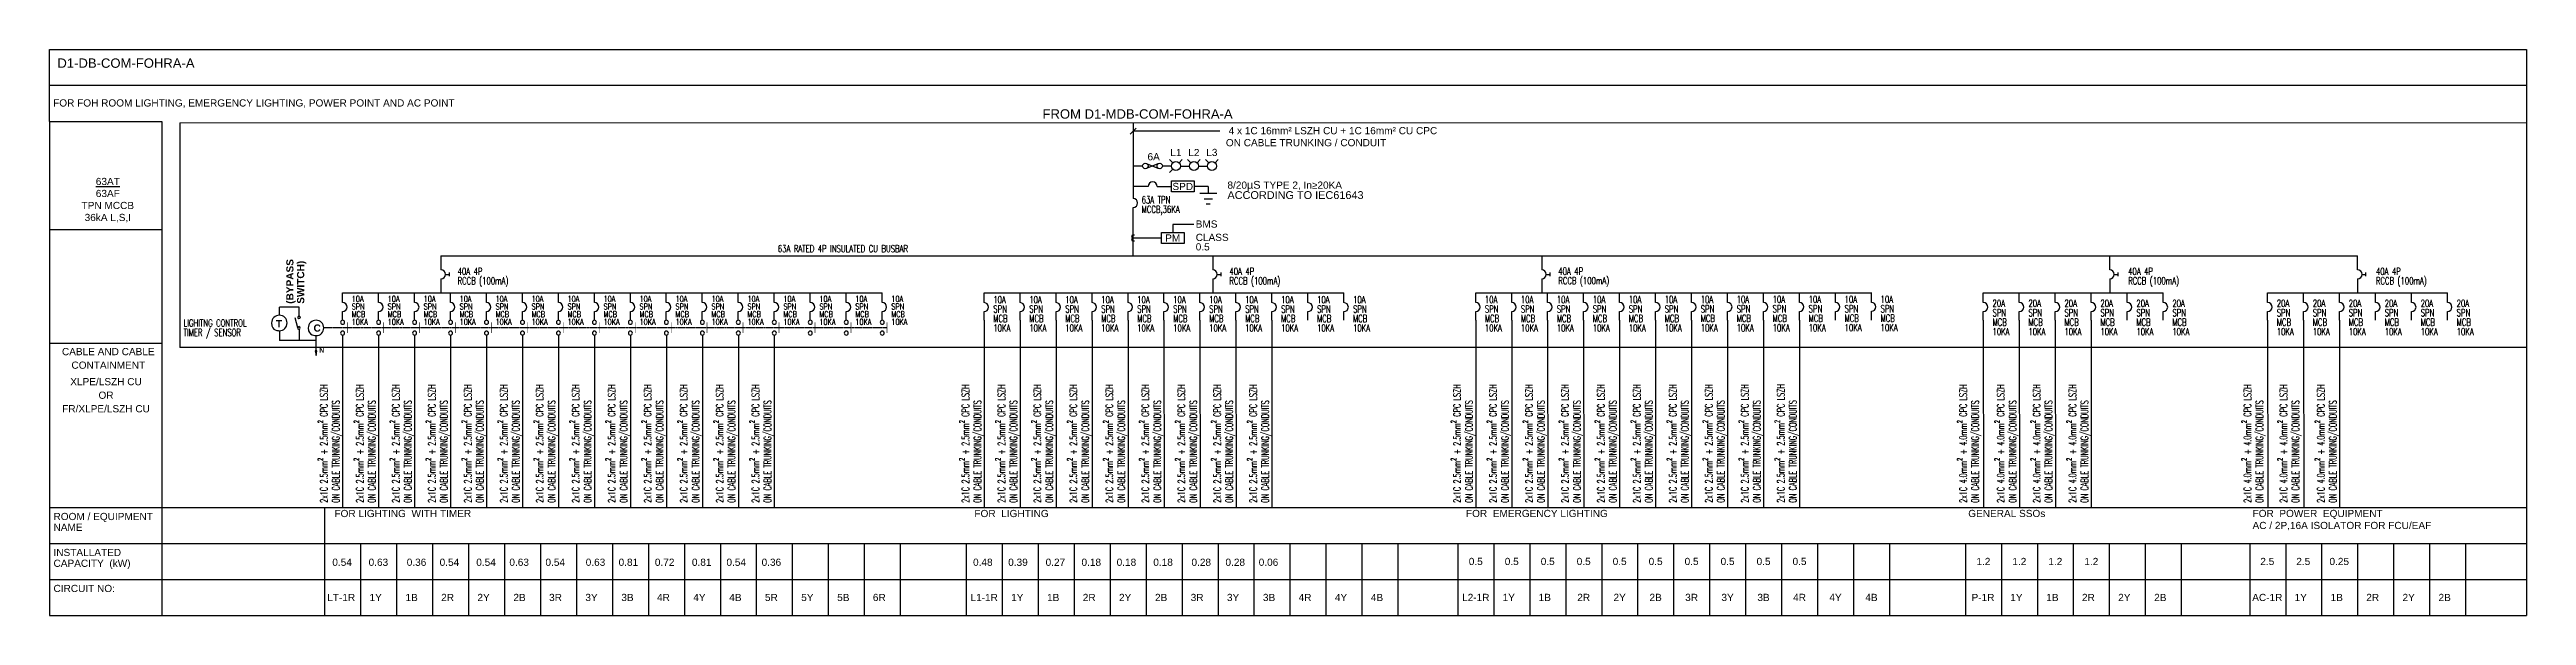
# Model space of a CAD drawing. Header units: inches. Extents: x 646 to 69500, y 39 to 15765.
import ezdxf
from ezdxf.enums import TextEntityAlignment as Align

# ---------------------------------------------------------------- set-up
doc = ezdxf.new("R2010")
doc.units = ezdxf.units.IN
doc.header["$MEASUREMENT"] = 0
doc.linetypes.add('( Hidden )', pattern=[0.375, 0.25, -0.125])
for name, color, linetype in [('-ME-E-Sch DB', 7, 'Continuous'), ('-ME-E-Sch DB_Tx', 7, 'Continuous'), ('E-_ELEC----_E-', 7, 'Continuous'), ('E_ELEC----_E-', 7, 'Continuous')]:
    doc.layers.add(name, color=color, linetype=linetype)
doc.styles.add('-ME-Romans', font='romans.shx', dxfattribs={"width": 0.7})
doc.styles.add('-ME_Romans', font='romans.shx', dxfattribs={"width": 0.8})
doc.styles.add('arial', font='arial.ttf')
doc.styles.get("Standard").update_dxf_attribs({"font": 'arial.ttf'})
doc.dimstyles.get("Standard").update_dxf_attribs({"dimtxt": 0.18, "dimasz": 0.18, "dimexe": 0.18, "dimexo": 0.0625, "dimgap": 0.09, "dimtad": 0, "dimtih": 1, "dimtoh": 1, "dimdec": 4, "dimzin": 0, "dimdsep": 46, "dimtxsty": 'Standard', "dimcen": 0.09, "dimadec": 0, "dimazin": 0, "dimtfac": 1, "dimtdec": 4, "dimtofl": 0, "dimtmove": 0, "dimatfit": 3, "dimfxl": 1, "dimtolj": 1, "dimtzin": 0, "dimarcsym": 0})

# ---------------------------------------------------------------- blocks, each defined once
blk = doc.blocks.new('COIL_1')
at = {"ltscale": 0.5}
for p, q in [((0, 2.5), (1.2, 2.5)), ((0, -2.5), (1.2, -2.5))]:
    blk.add_line(p, q, dxfattribs=at)
for centre in [(0, 1.3), (0, -1.3)]:
    blk.add_arc(centre, 1.26, 90, 270, dxfattribs=at)
blk = doc.blocks.new('ELEC0302')
at = {"layer": 'E_ELEC----_E-'}
blk.add_arc((0, 0), 250, 270, 90, dxfattribs=at)
blk = doc.blocks.new('ELEC0327')
for p, q in [((151, 57), (-151, -57)), ((-151, 57), (151, -57))]:
    blk.add_line(p, q)
for centre in [(-200, 0), (200, 0)]:
    blk.add_circle(centre, 75)
blk = doc.blocks.new('ELEC0303')
at = {"layer": 'E_ELEC----_E-'}
for p, q in [((250, 0), (450, 0)), ((450, 100), (450, -100))]:
    blk.add_line(p, q, dxfattribs=at)
blk.add_arc((0, 0), 250, 270, 90, dxfattribs=at)
blk = doc.blocks.new('ELEC0331')
at = {"layer": 'E-_ELEC----_E-', "const_width": 20}
blk.add_lwpolyline([(0, -200), (0, 200)], dxfattribs=at)
at = {"layer": 'E-_ELEC----_E-'}
for centre in [(175, 200), (175, -200)]:
    blk.add_circle(centre, 75, dxfattribs=at)

msp = doc.modelspace()

# ---------------------------------------------------------------- hatches: boundary and pattern name
at = {"layer": '-ME-E-Sch DB'}
h = msp.add_hatch(color=3, dxfattribs=at)
h.dxf.hatch_style = 2
h.paths.add_polyline_path([(8033, 7394), (8056, 7258), (8078, 7394)])

# ---------------------------------------------------------------- linework, layer by layer
at = {"layer": '-ME-E-Sch DB', "color": 3}
for p, q in [((646, 13763), (3771, 13763)), ((646, 13763), (647, 39)), ((3771, 13763), (3771, 39)), ((4271, 13732), (69500, 13735)), ((4271, 13732), (4271, 7485)), ((30683, 13410), (30856, 13583)), ((30769, 13732), (30769, 11627)), ((33181, 13496), (30770, 13496)), ((31436, 11960), (31832, 11960)), ((32857, 11960), (32462, 11960)), ((32622, 11775), (33092, 11775)), ((32857, 11960), (32857, 11775)), ((30769, 10032), (30769, 11377)), ((32741, 11617), (32977, 11617)), ((32800, 11477), (32914, 11477)), ((646, 10763), (3771, 10763)), ((11528, 10032), (64805, 10033)), ((11528, 10032), (11528, 9642)), ((32983, 10032), (32983, 9642)), ((42126, 10033), (42126, 9643)), ((57918, 9643), (57918, 10032)), ((64805, 9642), (64805, 10033)), ((8792, 9003), (23792, 9003)), ((26626, 9003), (36626, 9004)), ((40291, 9004), (51291, 9004)), ((54402, 8732), (54402, 9004)), ((54402, 9004), (59402, 9004)), ((62305, 8732), (62305, 9004)), ((62305, 9004), (67305, 9004)), ((7582, 8604), (7035, 8604)), ((7582, 8360), (7582, 8604)), ((8792, 8241), (8792, 8482)), ((9792, 8241), (9792, 8482)), ((10792, 8241), (10792, 8482)), ((11792, 8241), (11792, 8482)), ((12792, 8241), (12792, 8482)), ((13792, 8241), (13792, 8482)), ((14792, 8241), (14792, 8482)), ((15792, 8241), (15792, 8482)), ((16792, 8241), (16792, 8482)), ((17792, 8241), (17792, 8482)), ((18792, 8241), (18792, 8482)), ((19792, 8241), (19792, 8482)), ((20792, 8241), (20792, 8482)), ((21792, 8241), (21792, 8482)), ((22792, 8241), (22792, 8482)), ((23792, 8241), (23792, 8482)), ((26626, 8240), (26626, 8481)), ((27626, 8240), (27626, 8481)), ((28626, 8240), (28626, 8481)), ((29626, 8240), (29626, 8481)), ((30626, 8240), (30626, 8481)), ((31626, 8240), (31626, 8481)), ((32626, 8240), (32626, 8481)), ((33626, 8240), (33626, 8481)), ((34626, 8240), (34626, 8481)), ((35626, 8240), (35626, 8481)), ((36626, 8240), (36626, 8481)), ((40291, 8241), (40291, 8482)), ((41291, 8241), (41291, 8482)), ((42291, 8241), (42291, 8482)), ((43291, 8241), (43291, 8482)), ((44291, 8242), (44291, 8483)), ((45291, 8243), (45291, 8484)), ((46291, 8244), (46291, 8485)), ((47291, 8245), (47291, 8486)), ((48291, 8246), (48291, 8487)), ((49291, 8247), (49291, 8488)), ((50291, 8248), (50291, 8489)), ((51291, 8249), (51291, 8490)), ((54402, 8241), (54402, 8482)), ((55402, 8241), (55402, 8482)), ((56402, 8241), (56402, 8482)), ((57402, 8241), (57402, 8482)), ((58402, 8241), (58402, 8482)), ((59402, 8241), (59402, 8482)), ((62305, 8241), (62305, 8482)), ((63305, 8241), (63305, 8482)), ((64305, 8241), (64305, 8482)), ((65305, 8241), (65305, 8482)), ((66305, 8241), (66305, 8482)), ((67305, 8241), (67305, 8482)), ((657, 7601), (3776, 7601)), ((8794, 7828), (8794, 3040)), ((9794, 7828), (9794, 3040)), ((10794, 7828), (10794, 3040)), ((11794, 7828), (11794, 3040)), ((12794, 7828), (12794, 3040)), ((13794, 7828), (13794, 3040)), ((14794, 7828), (14794, 3040)), ((15794, 7828), (15794, 3040)), ((16794, 7828), (16794, 3040)), ((17794, 7828), (17794, 3040)), ((18794, 7828), (18794, 3040)), ((19794, 7828), (19794, 3040)), ((20794, 7828), (20794, 3040)), ((26626, 8240), (26628, 3040)), ((27626, 8240), (27628, 3040)), ((28626, 8240), (28628, 3040)), ((29626, 8240), (29628, 3040)), ((30626, 8240), (30628, 3040)), ((31626, 8240), (31628, 3040)), ((32626, 8240), (32628, 3040)), ((33626, 8240), (33628, 3040)), ((34626, 8240), (34628, 3040)), ((40291, 8241), (40293, 3041)), ((41291, 8241), (41293, 3041)), ((42291, 8241), (42293, 3041)), ((43291, 8241), (43293, 3041)), ((44291, 8242), (44293, 3042)), ((45291, 8243), (45293, 3043)), ((46291, 8244), (46293, 3044)), ((47291, 8245), (47293, 3045)), ((48291, 8246), (48293, 3046)), ((49291, 8247), (49293, 3047)), ((54402, 8241), (54404, 3040)), ((55402, 8241), (55404, 3040)), ((56402, 8241), (56404, 3040)), ((57402, 8241), (57404, 3041)), ((62305, 8241), (62307, 3040)), ((63305, 8241), (63307, 3040)), ((64305, 8241), (64307, 3040)), ((69500, 7485), (4271, 7485)), ((657, 3039), (69500, 3040)), ((8294, 3040), (8294, 39)), ((657, 2039), (69500, 2039)), ((9294, 2039), (9294, 39)), ((10294, 2039), (10294, 39)), ((11294, 2039), (11294, 39)), ((12294, 2039), (12294, 39)), ((13294, 2039), (13294, 39)), ((14294, 2039), (14294, 39)), ((15294, 2039), (15294, 39)), ((16294, 2039), (16294, 39)), ((17294, 2039), (17294, 39)), ((18294, 2039), (18294, 39)), ((19294, 2039), (19294, 39)), ((20294, 2039), (20294, 39)), ((21294, 2039), (21294, 39)), ((22294, 2039), (22294, 39)), ((23294, 2039), (23294, 39)), ((24294, 2039), (24294, 39)), ((26128, 2039), (26128, 39)), ((27128, 2039), (27128, 39)), ((28128, 2039), (28128, 39)), ((29128, 2039), (29128, 39)), ((30128, 2039), (30128, 39)), ((31128, 2039), (31128, 39)), ((32128, 2039), (32128, 39)), ((33128, 2039), (33128, 39)), ((34128, 2039), (34128, 39)), ((35128, 2039), (35128, 39)), ((36128, 2039), (36128, 39)), ((37128, 2039), (37128, 39)), ((38128, 2039), (38128, 39)), ((39793, 2040), (39793, 40)), ((40793, 2040), (40793, 40)), ((41793, 2040), (41793, 40)), ((42793, 2040), (42793, 40)), ((43793, 2040), (43793, 40)), ((44793, 2040), (44793, 40)), ((45793, 2040), (45793, 40)), ((46793, 2040), (46793, 40)), ((47793, 2040), (47793, 40)), ((48793, 2040), (48793, 40)), ((49793, 2040), (49793, 40)), ((50793, 2040), (50793, 40)), ((51793, 2040), (51793, 40)), ((53904, 2039), (53904, 39)), ((54904, 2039), (54904, 39)), ((55904, 2039), (55904, 39)), ((56904, 2039), (56904, 39)), ((57904, 2039), (57904, 39)), ((58904, 2039), (58904, 39)), ((59904, 2039), (59904, 39)), ((61807, 2039), (61807, 39)), ((62807, 2039), (62807, 39)), ((63807, 2039), (63807, 39)), ((64807, 2039), (64807, 39)), ((65807, 2039), (65807, 39)), ((66807, 2039), (66807, 39)), ((67807, 2039), (67807, 39)), ((657, 1039), (69500, 1039)), ((647, 39), (69500, 39))]:
    msp.add_line(p, q, dxfattribs=at)
at = {"layer": '-ME-E-Sch DB', "color": 3, "linetype": '( Hidden )'}
msp.add_line((23925, 8036), (8271, 8036), dxfattribs=at)
at = {"layer": '-ME-E-Sch DB', "color": 3}
for points in [[(646, 13763), (646, 15763), (69500, 15765), (69500, 39)], [(69500, 14765), (646, 14763)], [(31019, 12528), (30769, 12528)], [(31832, 12528), (31582, 12528)], [(31186, 11960), (30769, 11960)], [(30769, 10528), (31554, 10528)], [(8792, 8732), (8792, 9003)], [(9792, 8732), (9792, 9003)], [(10792, 8732), (10792, 9003)], [(11528, 9392), (11528, 9003)], [(11792, 8732), (11792, 9003)], [(12792, 8732), (12792, 9003)], [(13792, 8732), (13792, 9003)], [(14792, 8732), (14792, 9003)], [(15792, 8732), (15792, 9003)], [(16792, 8732), (16792, 9003)], [(17792, 8732), (17792, 9003)], [(18792, 8732), (18792, 9003)], [(19792, 8732), (19792, 9003)], [(20792, 8732), (20792, 9003)], [(21792, 8732), (21792, 9003)], [(22792, 8732), (22792, 9003)], [(23792, 8732), (23792, 9003)], [(26626, 8731), (26626, 9003)], [(27626, 8731), (27626, 9003)], [(28626, 8731), (28626, 9003)], [(29626, 8731), (29626, 9003)], [(30626, 8731), (30626, 9003)], [(31626, 8731), (31626, 9003)], [(32626, 8731), (32626, 9003)], [(32983, 9392), (32983, 9003)], [(33626, 8731), (33626, 9003)], [(34626, 8731), (34626, 9003)], [(35626, 8731), (35626, 9003)], [(36626, 8731), (36626, 9003)], [(40291, 8732), (40291, 9004)], [(41291, 8732), (41291, 9004)], [(42126, 9393), (42126, 9004)], [(42291, 8732), (42291, 9004)], [(43291, 8732), (43291, 9004)], [(44291, 8733), (44291, 9005)], [(45291, 8734), (45291, 9006)], [(46291, 8735), (46291, 9007)], [(47291, 8736), (47291, 9008)], [(48291, 8737), (48291, 9009)], [(49291, 8738), (49291, 9010)], [(50291, 8739), (50291, 9011)], [(51291, 8740), (51291, 9012)], [(55402, 8732), (55402, 9003)], [(56402, 8732), (56402, 9004)], [(57402, 8732), (57402, 9004)], [(57918, 9393), (57919, 9004)], [(58402, 8732), (58402, 9004)], [(59402, 8732), (59402, 9004)], [(63305, 8732), (63305, 9003)], [(64305, 8732), (64305, 9004)], [(64805, 9392), (64805, 9004)], [(65305, 8732), (65305, 9004)], [(66305, 8732), (66305, 9003)], [(67305, 8732), (67305, 9004)], [(7035, 8381), (7035, 8604)], [(7548, 8030), (7475, 8313)], [(7035, 7950), (7035, 7683)], [(8056, 7683), (7035, 7683)], [(7582, 7990), (7582, 7683)], [(8056, 7394), (8056, 7814)], [(8033, 7394), (8056, 7258), (8078, 7394), (8033, 7394)]]:
    msp.add_lwpolyline(points, dxfattribs=at)
for points in [[(31832, 12113), (32462, 12113), (32462, 11807), (31832, 11807)], [(31554, 10680), (32183, 10680), (32183, 10375), (31554, 10375)]]:
    msp.add_lwpolyline(points, close=True, dxfattribs=at)
for points, knots in [([(7035, 7950), (7035, 7950), (6916, 7950), (6820, 8047), (6820, 8166), (6820, 8285), (6916, 8381), (7035, 8381), (7154, 8381), (7251, 8285), (7251, 8166), (7251, 8047), (7154, 7950), (7035, 7950)], [0, 0, 0, 0, 0.5, 1, 1, 1, 2, 2, 2, 3, 3, 3, 4, 4, 4, 4]), ([(7580, 8287), (7580, 8287), (7580, 8287), (7580, 8287), (7580, 8287), (7580, 8287), (7580, 8287), (7580, 8287), (7580, 8287), (7580, 8287), (7563, 8287), (7546, 8304), (7546, 8321), (7546, 8343), (7563, 8360), (7580, 8360), (7603, 8360), (7620, 8343), (7620, 8321), (7620, 8304), (7603, 8287), (7580, 8287)], [0, 0, 0, 0, 0.001953, 0.003906, 0.007812, 0.015625, 0.03125, 0.0625, 0.125, 0.25, 0.5, 1, 1, 1, 2, 2, 2, 3, 3, 3, 4, 4, 4, 4]), ([(7577, 7990), (7577, 7990), (7577, 7990), (7577, 7990), (7577, 7990), (7577, 7990), (7577, 7990), (7577, 7990), (7577, 7990), (7577, 7990), (7560, 7990), (7543, 8007), (7543, 8024), (7543, 8047), (7560, 8064), (7577, 8064), (7599, 8064), (7616, 8047), (7616, 8024), (7616, 8007), (7599, 7990), (7577, 7990)], [0, 0, 0, 0, 0.001953, 0.003906, 0.007812, 0.015625, 0.03125, 0.0625, 0.125, 0.25, 0.5, 1, 1, 1, 2, 2, 2, 3, 3, 3, 4, 4, 4, 4]), ([(8056, 7814), (8056, 7814), (7937, 7814), (7840, 7910), (7840, 8029), (7840, 8148), (7937, 8244), (8056, 8244), (8175, 8244), (8271, 8148), (8271, 8029), (8271, 7910), (8175, 7814), (8056, 7814)], [0, 0, 0, 0, 0.5, 1, 1, 1, 2, 2, 2, 3, 3, 3, 4, 4, 4, 4])]:
    msp.add_open_spline(points, degree=3, knots=knots, dxfattribs=at)
at = {"layer": 'E-_ELEC----_E-', "color": 3}
for p, q in [((31869, 12617), (31780, 12705)), ((31869, 12440), (31780, 12351)), ((32045, 12617), (32134, 12705)), ((32082, 12528), (32332, 12528)), ((32369, 12617), (32280, 12705)), ((32545, 12617), (32634, 12705)), ((32582, 12528), (32832, 12528)), ((32869, 12617), (32780, 12705)), ((33045, 12617), (33134, 12705))]:
    msp.add_line(p, q, dxfattribs=at)
for centre in [(31957, 12528), (32457, 12528), (32957, 12528)]:
    msp.add_circle(centre, 125, dxfattribs=at)

# ---------------------------------------------------------------- block references
at = {"layer": '-ME-E-Sch DB', "color": 3}
msp.add_blockref('ELEC0327', (31307, 12528), dxfattribs=at)
at = {"layer": '-ME-E-Sch DB', "color": 3, "xscale": 0.5, "yscale": 0.5, "zscale": 0.5, "rotation": 90}
msp.add_blockref('ELEC0302', (31311, 11960), dxfattribs=at)
at = {"layer": '-ME-E-Sch DB', "color": 3}
for name, p, xscale, yscale, zscale in [('ELEC0302', (30769, 11502), 0.5, 0.5, 0.5), ('COIL_1', (30769, 10528), 33.333333, 33.333333, 33.333333), ('ELEC0303', (11528, 9517), 0.5, 0.5, 0.5), ('ELEC0303', (32983, 9517), 0.5, 0.5, 0.5), ('ELEC0303', (42126, 9518), 0.5, 0.5, 0.5), ('ELEC0303', (57918, 9518), 0.5, 0.5, 0.5), ('ELEC0303', (64805, 9517), 0.5, 0.5, 0.5), ('ELEC0302', (8792, 8607), 0.5, 0.5, 0.5), ('ELEC0302', (9792, 8607), 0.5, 0.5, 0.5), ('ELEC0302', (10792, 8607), 0.5, 0.5, 0.5), ('ELEC0302', (11792, 8607), 0.5, 0.5, 0.5), ('ELEC0302', (12792, 8607), 0.5, 0.5, 0.5), ('ELEC0302', (13792, 8607), 0.5, 0.5, 0.5), ('ELEC0302', (14792, 8607), 0.5, 0.5, 0.5), ('ELEC0302', (15792, 8607), 0.5, 0.5, 0.5), ('ELEC0302', (16792, 8607), 0.5, 0.5, 0.5), ('ELEC0302', (17792, 8607), 0.5, 0.5, 0.5), ('ELEC0302', (18792, 8607), 0.5, 0.5, 0.5), ('ELEC0302', (19792, 8607), 0.5, 0.5, 0.5), ('ELEC0302', (20792, 8607), 0.5, 0.5, 0.5), ('ELEC0302', (21792, 8607), 0.5, 0.5, 0.5), ('ELEC0302', (22792, 8607), 0.5, 0.5, 0.5), ('ELEC0302', (23792, 8607), 0.5, 0.5, 0.5), ('ELEC0302', (26626, 8606), 0.5, 0.5, 0.5), ('ELEC0302', (27626, 8606), 0.5, 0.5, 0.5), ('ELEC0302', (28626, 8606), 0.5, 0.5, 0.5), ('ELEC0302', (29626, 8606), 0.5, 0.5, 0.5), ('ELEC0302', (30626, 8606), 0.5, 0.5, 0.5), ('ELEC0302', (31626, 8606), 0.5, 0.5, 0.5), ('ELEC0302', (32626, 8606), 0.5, 0.5, 0.5), ('ELEC0302', (33626, 8606), 0.5, 0.5, 0.5), ('ELEC0302', (34626, 8606), 0.5, 0.5, 0.5), ('ELEC0302', (35626, 8606), 0.5, 0.5, 0.5), ('ELEC0302', (36626, 8606), 0.5, 0.5, 0.5), ('ELEC0302', (40291, 8607), 0.5, 0.5, 0.5), ('ELEC0302', (41291, 8607), 0.5, 0.5, 0.5), ('ELEC0302', (42291, 8607), 0.5, 0.5, 0.5), ('ELEC0302', (43291, 8607), 0.5, 0.5, 0.5), ('ELEC0302', (44291, 8608), 0.5, 0.5, 0.5), ('ELEC0302', (45291, 8609), 0.5, 0.5, 0.5), ('ELEC0302', (46291, 8610), 0.5, 0.5, 0.5), ('ELEC0302', (47291, 8611), 0.5, 0.5, 0.5), ('ELEC0302', (48291, 8612), 0.5, 0.5, 0.5), ('ELEC0302', (49291, 8613), 0.5, 0.5, 0.5), ('ELEC0302', (50291, 8614), 0.5, 0.5, 0.5), ('ELEC0302', (51291, 8615), 0.5, 0.5, 0.5), ('ELEC0302', (54402, 8607), 0.5, 0.5, 0.5), ('ELEC0302', (55402, 8607), 0.5, 0.5, 0.5), ('ELEC0302', (56402, 8607), 0.5, 0.5, 0.5), ('ELEC0302', (57402, 8607), 0.5, 0.5, 0.5), ('ELEC0302', (58402, 8607), 0.5, 0.5, 0.5), ('ELEC0302', (59402, 8607), 0.5, 0.5, 0.5), ('ELEC0302', (62305, 8607), 0.5, 0.5, 0.5), ('ELEC0302', (63305, 8607), 0.5, 0.5, 0.5), ('ELEC0302', (64305, 8607), 0.5, 0.5, 0.5), ('ELEC0302', (65305, 8607), 0.5, 0.5, 0.5), ('ELEC0302', (66305, 8607), 0.5, 0.5, 0.5), ('ELEC0302', (67305, 8607), 0.5, 0.5, 0.5), ('ELEC0331', (8925, 8035), -0.75, 0.75, 0.75), ('ELEC0331', (9925, 8035), -0.75, 0.75, 0.75), ('ELEC0331', (10925, 8035), -0.75, 0.75, 0.75), ('ELEC0331', (11925, 8035), -0.75, 0.75, 0.75), ('ELEC0331', (12925, 8035), -0.75, 0.75, 0.75), ('ELEC0331', (13925, 8035), -0.75, 0.75, 0.75), ('ELEC0331', (14925, 8035), -0.75, 0.75, 0.75), ('ELEC0331', (15925, 8035), -0.75, 0.75, 0.75), ('ELEC0331', (16925, 8035), -0.75, 0.75, 0.75), ('ELEC0331', (17925, 8035), -0.75, 0.75, 0.75), ('ELEC0331', (18925, 8035), -0.75, 0.75, 0.75), ('ELEC0331', (19925, 8035), -0.75, 0.75, 0.75), ('ELEC0331', (20925, 8035), -0.75, 0.75, 0.75), ('ELEC0331', (21925, 8035), -0.75, 0.75, 0.75), ('ELEC0331', (22925, 8035), -0.75, 0.75, 0.75), ('ELEC0331', (23925, 8035), -0.75, 0.75, 0.75)]:
    msp.add_blockref(name, p, dxfattribs=dict(at, xscale=xscale, yscale=yscale, zscale=zscale))

# ---------------------------------------------------------------- texts
for s, p in [('SPD', (32147, 11960)), ('PM', (31869, 10528))]:
    msp.add_text(s, height=200, dxfattribs=at).set_placement(p, align=Align.MIDDLE_CENTER)
at = {"layer": '-ME-E-Sch DB', "color": 3, "insert": (33346, 13611), "char_height": 200, "width": 8064.47, "attachment_point": 1}
msp.add_mtext(' 4 x 1C 16mm² LSZH CU + 1C 16mm² CU CPC \\PON CABLE TRUNKING / CONDUIT ', dxfattribs=at)
at = {"layer": '-ME-E-Sch DB', "color": 3, "char_height": 200, "attachment_point": 1, "line_spacing_factor": 0.789273}
for s, insert, width in [('6A', (31168, 12887), 921.41), ('BMS', (32508, 11016), 737.13), ('CLASS 0.5', (32508, 10645), 737.13)]:
    msp.add_mtext(s, dxfattribs=dict(at, insert=insert, width=width))
at = {"layer": '-ME-E-Sch DB', "color": 3, "char_height": 200, "attachment_point": 1, "line_spacing_factor": 0.789273, "style": '-ME-Romans'}
for s, insert, width in [('{\\W1;\\fArial|b0|i0|c0|p34;8/20\\H1.08333x;µS\\H0.92308x; TYPE 2, In≥20KA \\P\\H1.08333x;ACCORDING TO IEC61643}', (33390, 12114), 6030.79), ('63A RATED 4P INSULATED CU BUSBAR', (20892, 10332), 6030.79), ('40A 4P\\PRCCB (100mA)', (11989, 9702), 2497.13), ('40A 4P\\PRCCB (100mA)', (33445, 9702), 2497.13), ('40A 4P\\PRCCB (100mA)', (42588, 9704), 2497.13), ('40A 4P\\PRCCB (100mA)', (58428, 9703), 2497.13), ('40A 4P\\PRCCB (100mA)', (65315, 9703), 2497.13)]:
    msp.add_mtext(s, dxfattribs=dict(at, insert=insert, width=width))
at = {"layer": '-ME-E-Sch DB', "color": 3, "char_height": 200, "attachment_point": 4, "rotation": 90}
for s, insert in [('{\\fHelvetica|b1|i0|c0|p4;(BYPASS}', (7357, 8700)), ('{\\fHelvetica|b1|i0|c0|p4;SWITCH)}', (7657, 8700))]:
    msp.add_mtext(s, dxfattribs=dict(at, insert=insert))
at = {"layer": '-ME-E-Sch DB', "color": 3, "attachment_point": 7}
for s, insert, char_height in [('{\\fHelvetica|b1|i0|c0|p5;T}', (6941, 8049), 200), ('{\\fHelvetica|b1|i0|c0|p5;C}', (7985, 7923), 200), ('{\\fHelvetica|b1|i0|c0|p4;N}', (8141, 7344), 141.02)]:
    msp.add_mtext(s, dxfattribs=dict(at, insert=insert, char_height=char_height))
at = {"layer": '-ME-E-Sch DB_Tx', "color": 3}
msp.add_text('D1-DB-COM-FOHRA-A', height=260, dxfattribs=at).set_placement((865, 15258))
for s, p in [('ROOM / EQUIPMENT ', (757, 2789)), ('NAME', (757, 2489)), ('CAPACITY  (kW)', (757, 1489)), ('INSTALLATED ', (757, 1789)), ('CIRCUIT NO:', (757, 789))]:
    msp.add_text(s, height=200, dxfattribs=at).set_placement(p, align=Align.MIDDLE_LEFT)
for s, p in [('0.54', (8779, 1517)), ('0.63', (9788, 1517)), ('0.36', (10848, 1517)), ('0.54', (11762, 1517)), ('0.54', (12781, 1517)), ('0.63', (13701, 1517)), ('0.54', (14704, 1517)), ('0.63', (15823, 1517)), ('0.81', (16737, 1517)), ('0.72', (17745, 1517)), ('0.81', (18775, 1517)), ('0.54', (19735, 1517)), ('0.36', (20712, 1517)), ('0.48', (26590, 1517)), ('0.39', (27567, 1517)), ('0.27', (28607, 1517)), ('0.18', (29605, 1517)), ('0.18', (30582, 1517)), ('0.18', (31601, 1517)), ('0.28', (32662, 1517)), ('0.28', (33607, 1517)), ('0.06', (34531, 1517)), ('0.5', (40293, 1540)), ('0.5', (41293, 1540)), ('0.5', (42293, 1540)), ('0.5', (43293, 1540)), ('0.5', (44293, 1540)), ('0.5', (45293, 1540)), ('0.5', (46293, 1540)), ('0.5', (47293, 1540)), ('0.5', (48293, 1540)), ('0.5', (49293, 1540)), ('1.2', (54404, 1539)), ('1.2', (55404, 1539)), ('1.2', (56404, 1539)), ('1.2', (57404, 1539)), ('2.5', (62296, 1539)), ('2.5', (63296, 1539)), ('0.25', (64296, 1539)), ('LT-1R', (8755, 539)), ('1Y', (9712, 539)), ('1B', (10712, 539)), ('2R', (11712, 539)), ('2Y', (12712, 539)), ('2B', (13712, 539)), ('3R', (14712, 539)), ('3Y', (15712, 539)), ('3B', (16712, 539)), ('4R', (17712, 539)), ('4Y', (18712, 539)), ('4B', (19712, 539)), ('5R', (20712, 539)), ('5Y', (21712, 539)), ('5B', (22712, 539)), ('6R', (23712, 539)), ('L1-1R', (26628, 539)), ('1Y', (27547, 539)), ('1B', (28547, 539)), ('2R', (29547, 539)), ('2Y', (30547, 539)), ('2B', (31547, 539)), ('3R', (32547, 539)), ('3Y', (33547, 539)), ('3B', (34547, 539)), ('4R', (35547, 539)), ('4Y', (36547, 539)), ('4B', (37547, 539)), ('L2-1R', (40293, 540)), ('1Y', (41211, 540)), ('1B', (42211, 540)), ('2R', (43293, 540)), ('2Y', (44293, 540)), ('2B', (45293, 540)), ('3R', (46293, 540)), ('3Y', (47293, 540)), ('3B', (48293, 540)), ('4R', (49293, 540)), ('4Y', (50293, 540)), ('4B', (51293, 540)), ('P-1R', (54393, 539)), ('1Y', (55322, 539)), ('1B', (56322, 539)), ('2R', (57322, 539)), ('2Y', (58322, 539)), ('2B', (59322, 539)), ('AC-1R', (62296, 539)), ('1Y', (63226, 539)), ('1B', (64226, 539)), ('2R', (65226, 539)), ('2Y', (66226, 539)), ('2B', (67226, 539))]:
    msp.add_text(s, height=200, dxfattribs=at).set_placement(p, align=Align.MIDDLE_CENTER)
for s, insert, char_height, width, attachment_point in [('FOR FOH ROOM LIGHTING, EMERGENCY LIGHTING, POWER POINT AND AC POINT', (746, 14263), 200, 64987.82, 4), ('FROM D1-MDB-COM-FOHRA-A', (28249, 14105), 260, 5550.16, 1), ('FOR LIGHTING  WITH TIMER', (8566, 2972), 200, 6520.24, 1), ('FOR  LIGHTING ', (26356, 2972), 200, 6520.24, 1), ('FOR  EMERGENCY LIGHTING  ', (40021, 2973), 200, 6520.24, 1), ('GENERAL SSOs', (53983, 2973), 200, 8875.03, 1), ('FOR  POWER  EQUIPMENT\\PAC / 2P,16A ISOLATOR FOR FCU/EAF ', (61886, 2973), 200, 8875.03, 1)]:
    msp.add_mtext(s, dxfattribs=dict(at, insert=insert, char_height=char_height, width=width, attachment_point=attachment_point))
at = {"layer": '-ME-E-Sch DB_Tx', "color": 3, "char_height": 200, "width": 4377.18}
for s, insert, attachment_point, line_spacing_factor in [('\\pxsm1,qc;{\\L63AT\\P}63AF\\P\\ps*;TPN MCCB\\P36kA L,S,I ', (78, 12199), 1, 0.778039), ('\\pxqc;CABLE AND CABLE \\PCONTAINMENT', (2280, 7181), 5, 1.128527), ('\\pxqc;XLPE/LSZH CU\\POR\\PFR/XLPE/LSZH CU', (2217, 6158), 5, 1.128527)]:
    msp.add_mtext(s, dxfattribs=dict(at, insert=insert, attachment_point=attachment_point, line_spacing_factor=line_spacing_factor))
at = {"layer": '-ME-E-Sch DB_Tx', "color": 3, "attachment_point": 1, "line_spacing_factor": 0.789273, "style": '-ME-Romans'}
for s, insert, char_height, width in [('63A TPN  MCCB,36KA', (31005, 11689), 200, 1181.82), ('LIGHITNG CONTROL  TIMER / SENSOR', (4371, 8265), 200, 2504.06), ('10A\\PSPN  MCB\\P10KA', (9047, 8917), 162, 373.17), ('10A\\PSPN  MCB\\P10KA', (10047, 8917), 162, 373.17), ('10A\\PSPN  MCB\\P10KA', (11047, 8917), 162, 373.17), ('10A\\PSPN  MCB\\P10KA', (12047, 8917), 162, 373.17), ('10A\\PSPN  MCB\\P10KA', (13047, 8917), 162, 373.17), ('10A\\PSPN  MCB\\P10KA', (14047, 8917), 162, 373.17), ('10A\\PSPN  MCB\\P10KA', (15047, 8917), 162, 373.17), ('10A\\PSPN  MCB\\P10KA', (16047, 8917), 162, 373.17), ('10A\\PSPN  MCB\\P10KA', (17047, 8917), 162, 373.17), ('10A\\PSPN  MCB\\P10KA', (18047, 8917), 162, 373.17), ('10A\\PSPN  MCB\\P10KA', (19047, 8917), 162, 373.17), ('10A\\PSPN  MCB\\P10KA', (20047, 8917), 162, 373.17), ('10A\\PSPN  MCB\\P10KA', (21047, 8917), 162, 373.17), ('10A\\PSPN  MCB\\P10KA', (22047, 8917), 162, 373.17), ('10A\\PSPN  MCB\\P10KA', (23047, 8917), 162, 373.17), ('10A\\PSPN  MCB\\P10KA', (24047, 8917), 162, 373.17), ('10A\\PSPN  MCB\\P10KA', (26882, 8916), 200, 458.74), ('10A\\PSPN  MCB\\P10KA', (27882, 8916), 200, 458.74), ('10A\\PSPN  MCB\\P10KA', (28882, 8916), 200, 458.74), ('10A\\PSPN  MCB\\P10KA', (29882, 8916), 200, 458.74), ('10A\\PSPN  MCB\\P10KA', (30882, 8916), 200, 458.74), ('10A\\PSPN  MCB\\P10KA', (31882, 8916), 200, 458.74), ('10A\\PSPN  MCB\\P10KA', (32882, 8916), 200, 458.74), ('10A\\PSPN  MCB\\P10KA', (33882, 8916), 200, 458.74), ('10A\\PSPN  MCB\\P10KA', (34882, 8916), 200, 458.74), ('10A\\PSPN  MCB\\P10KA', (35882, 8916), 200, 458.74), ('10A\\PSPN  MCB\\P10KA', (36882, 8916), 200, 458.74), ('10A\\PSPN  MCB\\P10KA', (40546, 8917), 200, 458.74), ('10A\\PSPN  MCB\\P10KA', (41546, 8917), 200, 458.74), ('10A\\PSPN  MCB\\P10KA', (42546, 8917), 200, 458.74), ('10A\\PSPN  MCB\\P10KA', (43546, 8917), 200, 458.74), ('10A\\PSPN  MCB\\P10KA', (44546, 8918), 200, 458.74), ('10A\\PSPN  MCB\\P10KA', (45546, 8919), 200, 458.74), ('10A\\PSPN  MCB\\P10KA', (46546, 8920), 200, 458.74), ('10A\\PSPN  MCB\\P10KA', (47546, 8921), 200, 458.74), ('10A\\PSPN  MCB\\P10KA', (48546, 8922), 200, 458.74), ('10A\\PSPN  MCB\\P10KA', (49546, 8923), 200, 458.74), ('10A\\PSPN  MCB\\P10KA', (50546, 8924), 200, 458.74), ('10A\\PSPN  MCB\\P10KA', (51546, 8925), 200, 458.74), ('20A\\PSPN  MCB\\P10KA', (54657, 8814), 200, 458.74), ('20A\\PSPN  MCB\\P10KA', (55657, 8814), 200, 458.74), ('20A\\PSPN  MCB\\P10KA', (56657, 8814), 200, 458.74), ('20A\\PSPN  MCB\\P10KA', (57657, 8814), 200, 458.74), ('20A\\PSPN  MCB\\P10KA', (58657, 8814), 200, 458.74), ('20A\\PSPN  MCB\\P10KA', (59657, 8814), 200, 458.74), ('20A\\PSPN  MCB\\P10KA', (62560, 8814), 200, 458.74), ('20A\\PSPN  MCB\\P10KA', (63560, 8814), 200, 458.74), ('20A\\PSPN  MCB\\P10KA', (64560, 8814), 200, 458.74), ('20A\\PSPN  MCB\\P10KA', (65560, 8814), 200, 458.74), ('20A\\PSPN  MCB\\P10KA', (66560, 8814), 200, 458.74), ('20A\\PSPN  MCB\\P10KA', (67560, 8814), 200, 458.74)]:
    msp.add_mtext(s, dxfattribs=dict(at, insert=insert, char_height=char_height, width=width))
at = {"layer": '-ME-E-Sch DB_Tx', "color": 3, "char_height": 200, "attachment_point": 1, "rotation": 90, "style": '-ME_Romans'}
for s, insert, width in [('\\A1;{\\W0.6;2x1C 2.5mm{\\H0.7x;\\S2^ ;} + 2.5mm{\\H0.7x;\\S2^ ;} CPC LSZH\\PON CABLE TRUNKING/CONDUITS}', (8105, 3166), 4768.08), ('\\A1;{\\W0.6;2x1C 2.5mm{\\H0.7x;\\S2^ ;} + 2.5mm{\\H0.7x;\\S2^ ;} CPC LSZH\\PON CABLE TRUNKING/CONDUITS}', (9105, 3166), 4768.08), ('\\A1;{\\W0.6;2x1C 2.5mm{\\H0.7x;\\S2^ ;} + 2.5mm{\\H0.7x;\\S2^ ;} CPC LSZH\\PON CABLE TRUNKING/CONDUITS}', (10105, 3166), 4768.08), ('\\A1;{\\W0.6;2x1C 2.5mm{\\H0.7x;\\S2^ ;} + 2.5mm{\\H0.7x;\\S2^ ;} CPC LSZH\\PON CABLE TRUNKING/CONDUITS}', (11105, 3166), 4768.08), ('\\A1;{\\W0.6;2x1C 2.5mm{\\H0.7x;\\S2^ ;} + 2.5mm{\\H0.7x;\\S2^ ;} CPC LSZH\\PON CABLE TRUNKING/CONDUITS}', (12105, 3166), 4768.08), ('\\A1;{\\W0.6;2x1C 2.5mm{\\H0.7x;\\S2^ ;} + 2.5mm{\\H0.7x;\\S2^ ;} CPC LSZH\\PON CABLE TRUNKING/CONDUITS}', (13105, 3166), 4768.08), ('\\A1;{\\W0.6;2x1C 2.5mm{\\H0.7x;\\S2^ ;} + 2.5mm{\\H0.7x;\\S2^ ;} CPC LSZH\\PON CABLE TRUNKING/CONDUITS}', (14105, 3166), 4768.08), ('\\A1;{\\W0.6;2x1C 2.5mm{\\H0.7x;\\S2^ ;} + 2.5mm{\\H0.7x;\\S2^ ;} CPC LSZH\\PON CABLE TRUNKING/CONDUITS}', (15105, 3166), 4768.08), ('\\A1;{\\W0.6;2x1C 2.5mm{\\H0.7x;\\S2^ ;} + 2.5mm{\\H0.7x;\\S2^ ;} CPC LSZH\\PON CABLE TRUNKING/CONDUITS}', (16105, 3166), 4768.08), ('\\A1;{\\W0.6;2x1C 2.5mm{\\H0.7x;\\S2^ ;} + 2.5mm{\\H0.7x;\\S2^ ;} CPC LSZH\\PON CABLE TRUNKING/CONDUITS}', (17105, 3166), 4768.08), ('\\A1;{\\W0.6;2x1C 2.5mm{\\H0.7x;\\S2^ ;} + 2.5mm{\\H0.7x;\\S2^ ;} CPC LSZH\\PON CABLE TRUNKING/CONDUITS}', (18105, 3166), 4768.08), ('\\A1;{\\W0.6;2x1C 2.5mm{\\H0.7x;\\S2^ ;} + 2.5mm{\\H0.7x;\\S2^ ;} CPC LSZH\\PON CABLE TRUNKING/CONDUITS}', (19105, 3166), 4768.08), ('\\A1;{\\W0.6;2x1C 2.5mm{\\H0.7x;\\S2^ ;} + 2.5mm{\\H0.7x;\\S2^ ;} CPC LSZH\\PON CABLE TRUNKING/CONDUITS}', (20105, 3166), 4768.08), ('\\A1;{\\W0.6;2x1C 2.5mm{\\H0.7x;\\S2^ ;} + 2.5mm{\\H0.7x;\\S2^ ;} CPC LSZH\\PON CABLE TRUNKING/CONDUITS}', (25939, 3165), 4768.08), ('\\A1;{\\W0.6;2x1C 2.5mm{\\H0.7x;\\S2^ ;} + 2.5mm{\\H0.7x;\\S2^ ;} CPC LSZH\\PON CABLE TRUNKING/CONDUITS}', (26939, 3165), 4768.08), ('\\A1;{\\W0.6;2x1C 2.5mm{\\H0.7x;\\S2^ ;} + 2.5mm{\\H0.7x;\\S2^ ;} CPC LSZH\\PON CABLE TRUNKING/CONDUITS}', (27939, 3165), 4768.08), ('\\A1;{\\W0.6;2x1C 2.5mm{\\H0.7x;\\S2^ ;} + 2.5mm{\\H0.7x;\\S2^ ;} CPC LSZH\\PON CABLE TRUNKING/CONDUITS}', (28939, 3165), 4768.08), ('\\A1;{\\W0.6;2x1C 2.5mm{\\H0.7x;\\S2^ ;} + 2.5mm{\\H0.7x;\\S2^ ;} CPC LSZH\\PON CABLE TRUNKING/CONDUITS}', (29939, 3165), 4768.08), ('\\A1;{\\W0.6;2x1C 2.5mm{\\H0.7x;\\S2^ ;} + 2.5mm{\\H0.7x;\\S2^ ;} CPC LSZH\\PON CABLE TRUNKING/CONDUITS}', (30939, 3165), 4768.08), ('\\A1;{\\W0.6;2x1C 2.5mm{\\H0.7x;\\S2^ ;} + 2.5mm{\\H0.7x;\\S2^ ;} CPC LSZH\\PON CABLE TRUNKING/CONDUITS}', (31939, 3165), 4768.08), ('\\A1;{\\W0.6;2x1C 2.5mm{\\H0.7x;\\S2^ ;} + 2.5mm{\\H0.7x;\\S2^ ;} CPC LSZH\\PON CABLE TRUNKING/CONDUITS}', (32939, 3165), 4768.08), ('\\A1;{\\W0.6;2x1C 2.5mm{\\H0.7x;\\S2^ ;} + 2.5mm{\\H0.7x;\\S2^ ;} CPC LSZH\\PON CABLE TRUNKING/CONDUITS}', (33939, 3165), 4768.08), ('\\A1;{\\W0.6;2x1C 2.5mm{\\H0.7x;\\S2^ ;} + 2.5mm{\\H0.7x;\\S2^ ;} CPC LSZH\\PON CABLE TRUNKING/CONDUITS}', (39604, 3167), 4768.08), ('\\A1;{\\W0.6;2x1C 2.5mm{\\H0.7x;\\S2^ ;} + 2.5mm{\\H0.7x;\\S2^ ;} CPC LSZH\\PON CABLE TRUNKING/CONDUITS}', (40604, 3167), 4768.08), ('\\A1;{\\W0.6;2x1C 2.5mm{\\H0.7x;\\S2^ ;} + 2.5mm{\\H0.7x;\\S2^ ;} CPC LSZH\\PON CABLE TRUNKING/CONDUITS}', (41604, 3167), 4768.08), ('\\A1;{\\W0.6;2x1C 2.5mm{\\H0.7x;\\S2^ ;} + 2.5mm{\\H0.7x;\\S2^ ;} CPC LSZH\\PON CABLE TRUNKING/CONDUITS}', (42604, 3167), 4768.08), ('\\A1;{\\W0.6;2x1C 2.5mm{\\H0.7x;\\S2^ ;} + 2.5mm{\\H0.7x;\\S2^ ;} CPC LSZH\\PON CABLE TRUNKING/CONDUITS}', (43604, 3168), 4768.08), ('\\A1;{\\W0.6;2x1C 2.5mm{\\H0.7x;\\S2^ ;} + 2.5mm{\\H0.7x;\\S2^ ;} CPC LSZH\\PON CABLE TRUNKING/CONDUITS}', (44604, 3168), 4768.08), ('\\A1;{\\W0.6;2x1C 2.5mm{\\H0.7x;\\S2^ ;} + 2.5mm{\\H0.7x;\\S2^ ;} CPC LSZH\\PON CABLE TRUNKING/CONDUITS}', (45604, 3168), 4768.08), ('\\A1;{\\W0.6;2x1C 2.5mm{\\H0.7x;\\S2^ ;} + 2.5mm{\\H0.7x;\\S2^ ;} CPC LSZH\\PON CABLE TRUNKING/CONDUITS}', (46604, 3169), 4768.08), ('\\A1;{\\W0.6;2x1C 2.5mm{\\H0.7x;\\S2^ ;} + 2.5mm{\\H0.7x;\\S2^ ;} CPC LSZH\\PON CABLE TRUNKING/CONDUITS}', (47604, 3169), 4768.08), ('\\A1;{\\W0.6;2x1C 2.5mm{\\H0.7x;\\S2^ ;} + 2.5mm{\\H0.7x;\\S2^ ;} CPC LSZH\\PON CABLE TRUNKING/CONDUITS}', (48604, 3170), 4768.08), ('\\A1;{\\W0.6;2x1C 4.0mm{\\H0.7x;\\S2^ ;} + 4.0mm{\\H0.7x;\\S2^ ;} CPC LSZH\\PON CABLE TRUNKING/CONDUITS}', (53676, 3166), 4706.99), ('\\A1;{\\W0.6;2x1C 4.0mm{\\H0.7x;\\S2^ ;} + 4.0mm{\\H0.7x;\\S2^ ;} CPC LSZH\\PON CABLE TRUNKING/CONDUITS}', (54715, 3166), 4706.99), ('\\A1;{\\W0.6;2x1C 4.0mm{\\H0.7x;\\S2^ ;} + 4.0mm{\\H0.7x;\\S2^ ;} CPC LSZH\\PON CABLE TRUNKING/CONDUITS}', (55715, 3167), 4706.99), ('\\A1;{\\W0.6;2x1C 4.0mm{\\H0.7x;\\S2^ ;} + 4.0mm{\\H0.7x;\\S2^ ;} CPC LSZH\\PON CABLE TRUNKING/CONDUITS}', (56715, 3167), 4706.99), ('\\A1;{\\W0.6;2x1C 4.0mm{\\H0.7x;\\S2^ ;} + 4.0mm{\\H0.7x;\\S2^ ;} CPC LSZH\\PON CABLE TRUNKING/CONDUITS}', (61579, 3166), 4706.99), ('\\A1;{\\W0.6;2x1C 4.0mm{\\H0.7x;\\S2^ ;} + 4.0mm{\\H0.7x;\\S2^ ;} CPC LSZH\\PON CABLE TRUNKING/CONDUITS}', (62579, 3166), 4706.99), ('\\A1;{\\W0.6;2x1C 4.0mm{\\H0.7x;\\S2^ ;} + 4.0mm{\\H0.7x;\\S2^ ;} CPC LSZH\\PON CABLE TRUNKING/CONDUITS}', (63618, 3166), 4706.99)]:
    msp.add_mtext(s, dxfattribs=dict(at, insert=insert, width=width))
at = {"layer": 'E-_ELEC----_E-', "color": 3, "ltscale": 10, "char_height": 200, "width": 200, "attachment_point": 8, "style": 'arial'}
for s, insert in [('\\pxqc;L1', (31957, 12803)), ('\\pxqc;L2', (32457, 12803)), ('\\pxqc;L3', (32957, 12803))]:
    msp.add_mtext(s, dxfattribs=dict(at, insert=insert))

# ---------------------------------------------------------------- leaders
at = {"layer": '-ME-E-Sch DB', "color": 3}
msp.add_leader([(32457, 10900), (31871, 10900), (31871, 10680)], dimstyle='Standard', dxfattribs=at)

doc.saveas('drawing.dxf')
